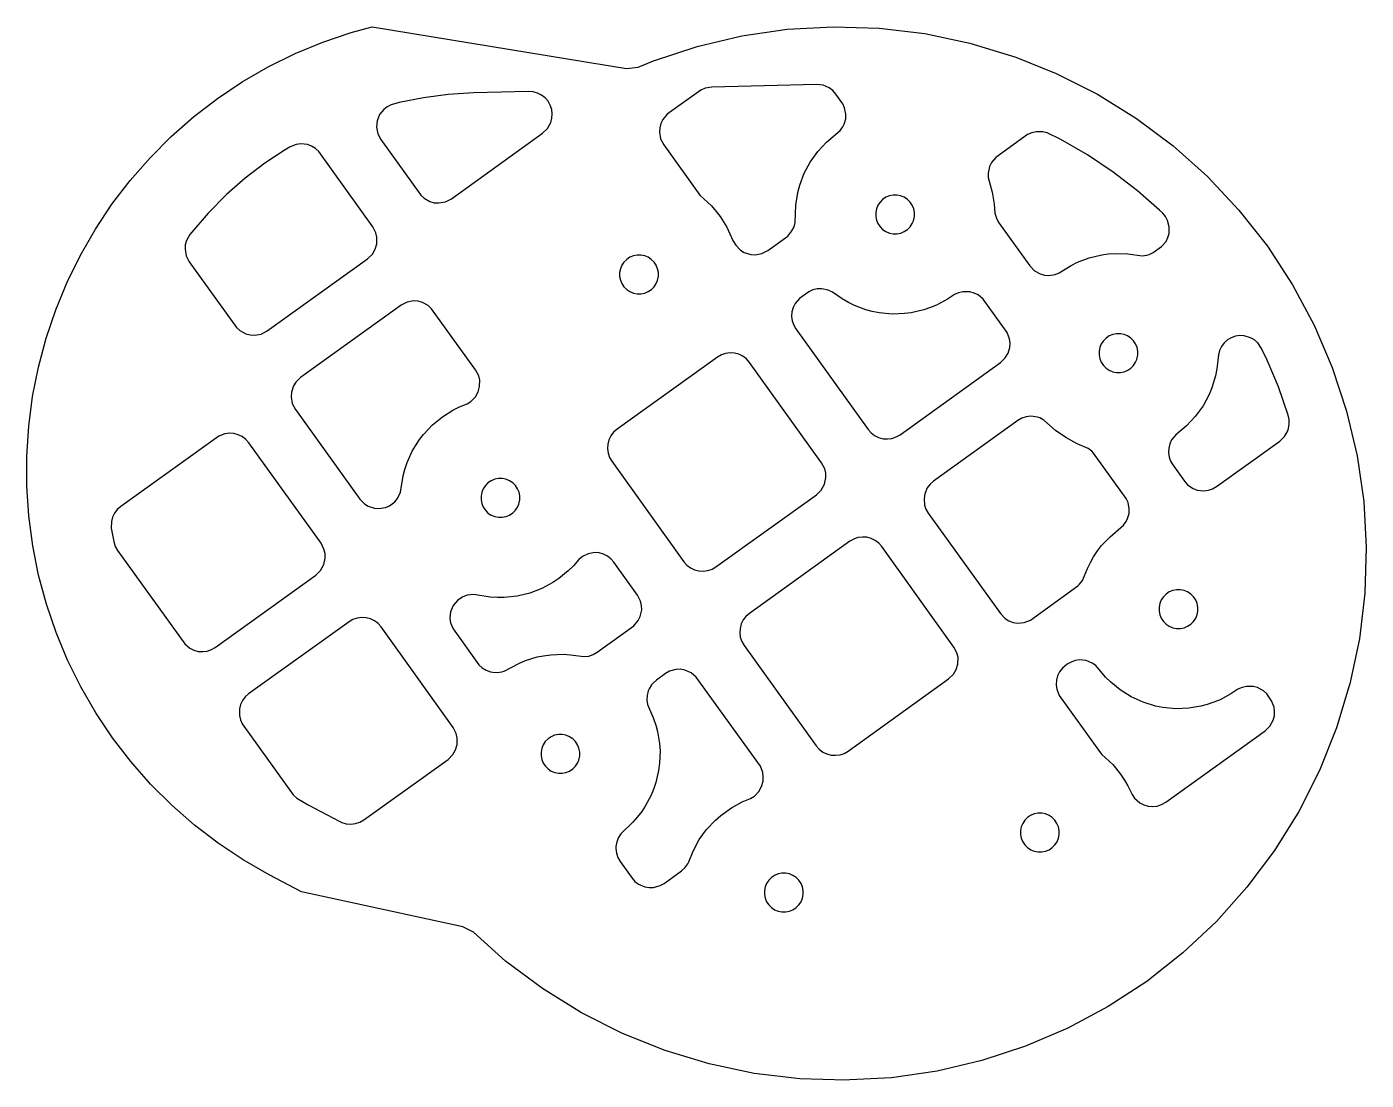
# Model space of a CAD drawing. Header units: millimetres. Extents: x 0 to 117, y 0 to 92.
import ezdxf

# ---------------------------------------------------------------- set-up
doc = ezdxf.new("R2010")
doc.units = ezdxf.units.MM
doc.layers.add('CUT', color=1, linetype='Continuous')

msp = doc.modelspace()

# ---------------------------------------------------------------- linework, layer by layer
at = {"layer": 'CUT'}
for points in [[(116.35, 38.55), (115.53, 34.62), (115.44, 34.35), (114.36, 30.78), (112.87, 27.06), (111.06, 23.47), (108.95, 20.06), (106.54, 16.85), (103.87, 13.86), (100.94, 11.11), (97.79, 8.63), (94.43, 6.44), (90.89, 4.54), (87.2, 2.96), (83.39, 1.71), (79.48, 0.79), (75.51, 0.22), (71.86, 0.02), (71.51, 0), (67.5, 0.13), (63.51, 0.6), (59.58, 1.42), (55.74, 2.59), (52.02, 4.08), (48.44, 5.89), (45.03, 8), (41.81, 10.41), (38.99, 12.94), (38.08, 13.4), (23.98, 16.45), (21.16, 17.93), (18.89, 19.24), (16.72, 20.69), (14.64, 22.28), (12.67, 24.01), (10.81, 25.86), (9.09, 27.82), (7.49, 29.9), (6.03, 32.07), (4.72, 34.34), (3.56, 36.68), (2.56, 39.1), (1.71, 41.58), (1.03, 44.11), (0.52, 46.67), (0.18, 49.27), (0, 51.88), (0, 54.5), (0.17, 57.11), (0.51, 59.7), (1.02, 62.27), (1.69, 64.8), (2.53, 67.28), (3.53, 69.7), (4.68, 72.05), (5.99, 74.32), (7.44, 76.5), (9.03, 78.57), (10.76, 80.54), (12.61, 82.4), (14.57, 84.12), (16.65, 85.72), (18.82, 87.18), (21.09, 88.49), (23.43, 89.65), (25.85, 90.65), (28.33, 91.5), (30.16, 91.99), (52.36, 88.36), (53.39, 88.47), (54.71, 89.03), (58.52, 90.28), (62.43, 91.2), (66.4, 91.77), (70.4, 91.99), (74.42, 91.86), (78.4, 91.39), (82.33, 90.56), (86.36, 89.33), (89.89, 87.91), (93.48, 86.1), (96.89, 83.99), (100.1, 81.58), (103.09, 78.91), (105.84, 75.98), (108.32, 72.83), (110.51, 69.47), (112.41, 65.93), (113.99, 62.24), (115.24, 58.43), (116.16, 54.52), (116.73, 50.55), (116.95, 46.55), (116.82, 42.53), (116.35, 38.55)], [(71.37, 83.5), (71.5, 83.96), (71.52, 84.35), (71.41, 84.91), (71.25, 85.26), (70.64, 86.12), (70.38, 86.42), (70.07, 86.65), (69.54, 86.89), (68.96, 86.96), (59.81, 86.73), (59.22, 86.63), (58.86, 86.46), (55.91, 84.35), (55.53, 83.9), (55.36, 83.55), (55.26, 83.17), (55.23, 82.78), (55.34, 82.2), (55.61, 81.68), (58.76, 77.3), (59.78, 76.34), (60.2, 75.86), (60.54, 75.41), (61.11, 74.5), (61.65, 73.33), (61.91, 72.91), (62.32, 72.49), (62.65, 72.28), (63.21, 72.1), (63.6, 72.08), (64.18, 72.18), (64.7, 72.45), (66.44, 73.71), (66.81, 74.16), (66.99, 74.51), (67.09, 74.89), (67.15, 76.41), (67.33, 77.53), (67.49, 78.15), (67.89, 79.21), (68.4, 80.16), (69.06, 81.09), (69.83, 81.92), (71.02, 82.93), (71.24, 83.24), (71.37, 83.5)], [(45.75, 83.63), (45.85, 84.01), (45.88, 84.4), (45.83, 84.78), (45.7, 85.15), (45.51, 85.49), (45.25, 85.79), (44.94, 86.03), (44.59, 86.2), (44.22, 86.31), (43.83, 86.33), (38.99, 86.22), (36.78, 86.07), (34.64, 85.79), (32.52, 85.37), (31.82, 85.18), (31.48, 85.01), (31.17, 84.78), (30.81, 84.33), (30.59, 83.79), (30.53, 83.22), (30.64, 82.65), (30.9, 82.14), (34.4, 77.29), (34.69, 77.02), (35.2, 76.74), (35.58, 76.63), (35.97, 76.61), (36.55, 76.71), (37.07, 76.98), (45.04, 82.71), (45.46, 83.12), (45.75, 83.63)], [(99.64, 73.58), (99.74, 73.95), (99.76, 74.52), (99.61, 75.08), (99.43, 75.41), (99.18, 75.71), (98.9, 75.99), (96.98, 77.67), (94.85, 79.3), (92.62, 80.8), (90.3, 82.14), (89.1, 82.72), (88.72, 82.82), (88.13, 82.83), (87.75, 82.74), (87.39, 82.58), (84.61, 80.58), (84.23, 80.13), (84.06, 79.78), (83.93, 79.21), (83.95, 78.82), (84.29, 77.55), (84.47, 76.49), (84.53, 75.71), (84.69, 75.18), (84.88, 74.87), (87.58, 71.11), (87.98, 70.69), (88.48, 70.41), (88.85, 70.31), (89.23, 70.27), (89.8, 70.36), (90.15, 70.51), (91.18, 71.15), (91.75, 71.43), (92.76, 71.81), (93.86, 72.07), (94.43, 72.15), (95.06, 72.19), (96.13, 72.16), (97.38, 72), (97.79, 72.04), (97.99, 72.1), (98.36, 72.27), (99.09, 72.79), (99.47, 73.23), (99.64, 73.58)], [(30.43, 72.57), (30.57, 73.03), (30.57, 73.62), (30.49, 74), (30.22, 74.52), (25.49, 81.09), (25.2, 81.36), (24.87, 81.56), (24.5, 81.7), (23.92, 81.77), (23.53, 81.72), (22.99, 81.5), (22.47, 81.2), (20.79, 80.07), (19.07, 78.76), (17.45, 77.33), (15.83, 75.71), (14.23, 73.85), (13.95, 73.33), (13.84, 72.96), (13.82, 72.56), (13.92, 71.99), (14.19, 71.47), (18.32, 65.74), (18.61, 65.47), (19.12, 65.19), (19.5, 65.08), (19.89, 65.06), (20.47, 65.16), (20.99, 65.43), (29.76, 71.73), (30.18, 72.14), (30.43, 72.57)], [(77.42, 75.05), (77.5, 75.43), (77.5, 75.77), (77.44, 76.09), (77.31, 76.4), (77.12, 76.68), (76.89, 76.91), (76.61, 77.1), (76.3, 77.23), (75.98, 77.29), (75.64, 77.29), (75.32, 77.23), (75.01, 77.1), (74.73, 76.91), (74.5, 76.68), (74.31, 76.4), (74.18, 76.09), (74.12, 75.76), (74.12, 75.43), (74.18, 75.1), (74.31, 74.8), (74.5, 74.52), (74.73, 74.28), (75.01, 74.1), (75.32, 73.97), (75.65, 73.91), (75.98, 73.91), (76.31, 73.97), (76.61, 74.1), (76.89, 74.29), (77.13, 74.52), (77.31, 74.8), (77.42, 75.05)], [(55.06, 69.82), (55.15, 70.2), (55.15, 70.53), (55.08, 70.86), (54.95, 71.16), (54.77, 71.44), (54.53, 71.68), (54.25, 71.86), (53.95, 71.99), (53.62, 72.05), (53.29, 72.05), (52.96, 71.99), (52.65, 71.86), (52.38, 71.67), (52.14, 71.44), (51.96, 71.16), (51.83, 70.85), (51.76, 70.53), (51.76, 70.19), (51.83, 69.87), (51.96, 69.56), (52.14, 69.28), (52.38, 69.05), (52.66, 68.86), (52.96, 68.73), (53.29, 68.67), (53.62, 68.67), (53.95, 68.74), (54.26, 68.86), (54.54, 69.05), (54.77, 69.28), (54.96, 69.56), (55.06, 69.82)], [(85.69, 63.5), (85.83, 63.97), (85.85, 64.36), (85.8, 64.75), (85.59, 65.3), (83.51, 68.19), (83.06, 68.57), (82.71, 68.74), (82.33, 68.84), (81.74, 68.85), (81.36, 68.76), (81, 68.6), (80.39, 68.2), (79.44, 67.69), (78.92, 67.47), (78.31, 67.26), (77.21, 67.01), (76.64, 66.94), (75.57, 66.9), (74.43, 67.01), (73.81, 67.13), (73.26, 67.28), (72.26, 67.66), (71.75, 67.9), (71.2, 68.22), (70.34, 68.82), (69.98, 69), (69.41, 69.12), (69.02, 69.11), (68.64, 69.02), (68.28, 68.85), (67.46, 68.27), (67.08, 67.82), (66.91, 67.47), (66.81, 67.09), (66.78, 66.7), (66.84, 66.31), (66.96, 65.94), (67.16, 65.6), (73.46, 56.83), (73.72, 56.53), (74.03, 56.3), (74.38, 56.12), (74.76, 56.02), (75.15, 56), (75.54, 56.05), (75.91, 56.17), (76.25, 56.37), (85.02, 62.67), (85.44, 63.08), (85.69, 63.5)], [(39.41, 60.1), (39.54, 60.57), (39.55, 61.14), (39.46, 61.52), (39.19, 62.03), (35.34, 67.37), (35.06, 67.64), (34.54, 67.92), (34.17, 68.02), (33.77, 68.05), (33.2, 67.94), (32.68, 67.67), (23.9, 61.37), (23.48, 60.96), (23.28, 60.63), (23.1, 60.07), (23.07, 59.68), (23.18, 59.1), (23.45, 58.58), (29.08, 50.74), (29.48, 50.33), (29.81, 50.12), (30.36, 49.94), (30.74, 49.91), (31.31, 50.01), (31.67, 50.16), (32.13, 50.51), (32.37, 50.81), (32.62, 51.34), (32.87, 52.79), (33.01, 53.34), (33.21, 53.94), (33.66, 54.92), (33.94, 55.41), (34.29, 55.94), (34.64, 56.39), (35.42, 57.22), (36.3, 57.94), (37.21, 58.51), (37.78, 58.79), (38.45, 59.07), (38.78, 59.27), (39.18, 59.68), (39.41, 60.1)], [(96.93, 62.95), (97.01, 63.33), (97.01, 63.66), (96.95, 63.99), (96.82, 64.3), (96.64, 64.57), (96.4, 64.81), (96.12, 65), (95.81, 65.12), (95.49, 65.19), (95.15, 65.19), (94.83, 65.12), (94.52, 64.99), (94.24, 64.81), (94.01, 64.57), (93.82, 64.29), (93.69, 63.99), (93.63, 63.66), (93.63, 63.33), (93.7, 63), (93.82, 62.69), (94.01, 62.42), (94.25, 62.18), (94.52, 61.99), (94.83, 61.87), (95.16, 61.8), (95.49, 61.8), (95.82, 61.87), (96.13, 62), (96.4, 62.18), (96.64, 62.42), (96.82, 62.7), (96.93, 62.95)], [(110.07, 56.64), (110.17, 56.91), (110.23, 57.3), (110.22, 57.69), (110.13, 58.07), (109.28, 60.54), (108.3, 62.89), (107.81, 63.91), (107.48, 64.39), (107.19, 64.64), (106.85, 64.84), (106.3, 65), (105.91, 65.02), (105.53, 64.96), (105.16, 64.83), (104.83, 64.64), (104.54, 64.38), (104.31, 64.07), (104.14, 63.72), (104.04, 63.35), (103.92, 62.12), (103.79, 61.5), (103.48, 60.47), (103.24, 59.88), (102.7, 58.88), (102.03, 57.96), (101.25, 57.13), (100.32, 56.35), (99.96, 55.91), (99.8, 55.56), (99.71, 55.18), (99.69, 54.8), (99.74, 54.42), (99.87, 54.06), (100.06, 53.73), (101.09, 52.3), (101.35, 52), (101.83, 51.67), (102.2, 51.53), (102.78, 51.46), (103.17, 51.52), (103.54, 51.64), (103.88, 51.84), (109.4, 55.8), (109.82, 56.21), (110.07, 56.64)], [(69.65, 52.04), (69.77, 52.62), (69.76, 53.01), (69.67, 53.39), (69.4, 53.91), (63.1, 62.68), (62.84, 62.98), (62.53, 63.22), (62.18, 63.39), (61.8, 63.49), (61.41, 63.51), (61.02, 63.46), (60.65, 63.34), (60.31, 63.14), (51.54, 56.84), (51.24, 56.58), (51, 56.27), (50.83, 55.92), (50.73, 55.54), (50.7, 55.15), (50.75, 54.76), (50.88, 54.39), (51.08, 54.05), (57.38, 45.28), (57.64, 44.98), (57.95, 44.75), (58.3, 44.57), (58.68, 44.47), (59.07, 44.45), (59.46, 44.5), (59.83, 44.62), (60.17, 44.82), (68.94, 51.12), (69.36, 51.53), (69.65, 52.04)], [(96.12, 49.04), (96.25, 49.5), (96.26, 49.89), (96.16, 50.45), (96, 50.8), (93.14, 54.77), (93, 54.92), (92.66, 55.17), (91.71, 55.58), (90.71, 56.12), (89.83, 56.74), (88.81, 57.65), (88.45, 57.84), (88.26, 57.9), (87.87, 57.97), (87.67, 57.98), (87.27, 57.93), (86.89, 57.8), (86.54, 57.6), (79.17, 52.31), (78.87, 52.05), (78.63, 51.74), (78.4, 51.2), (78.34, 50.81), (78.39, 50.23), (78.51, 49.86), (78.71, 49.52), (85.01, 40.75), (85.42, 40.33), (85.75, 40.12), (86.12, 39.98), (86.5, 39.92), (87.09, 39.97), (87.63, 40.18), (91.78, 43.16), (91.93, 43.31), (92.18, 43.64), (92.62, 44.69), (92.87, 45.2), (93.15, 45.7), (93.5, 46.23), (93.85, 46.68), (94.58, 47.46), (95.77, 48.47), (95.99, 48.78), (96.12, 49.04)], [(25.93, 45.02), (26.06, 45.6), (26.04, 45.99), (25.95, 46.37), (25.69, 46.89), (19.39, 55.66), (19.13, 55.96), (18.82, 56.2), (18.46, 56.37), (18.08, 56.47), (17.69, 56.5), (17.3, 56.45), (16.76, 56.23), (8.2, 50.09), (7.9, 49.83), (7.66, 49.52), (7.49, 49.17), (7.39, 48.79), (7.38, 48.2), (7.59, 47.03), (7.72, 46.62), (7.93, 46.25), (13.79, 38.11), (14.24, 37.73), (14.59, 37.55), (14.97, 37.45), (15.36, 37.43), (15.75, 37.48), (16.12, 37.61), (16.46, 37.8), (25.23, 44.1), (25.65, 44.51), (25.93, 45.02)], [(42.96, 50.31), (43.04, 50.69), (43.04, 51.02), (42.98, 51.35), (42.85, 51.65), (42.66, 51.93), (42.43, 52.17), (42.15, 52.35), (41.84, 52.48), (41.52, 52.54), (41.18, 52.54), (40.86, 52.48), (40.55, 52.35), (40.27, 52.16), (40.04, 51.93), (39.85, 51.65), (39.72, 51.34), (39.66, 51.01), (39.66, 50.68), (39.72, 50.35), (39.85, 50.05), (40.04, 49.77), (40.27, 49.53), (40.55, 49.35), (40.86, 49.22), (41.19, 49.16), (41.52, 49.16), (41.85, 49.22), (42.15, 49.35), (42.43, 49.54), (42.67, 49.77), (42.85, 50.05), (42.96, 50.31)], [(81.16, 35.87), (81.3, 36.34), (81.31, 36.93), (81.22, 37.31), (80.95, 37.83), (74.65, 46.6), (74.39, 46.9), (74.08, 47.13), (73.73, 47.31), (73.35, 47.41), (72.96, 47.43), (72.57, 47.38), (72.2, 47.26), (71.86, 47.06), (63.09, 40.76), (62.79, 40.5), (62.55, 40.19), (62.38, 39.84), (62.28, 39.46), (62.25, 39.07), (62.3, 38.68), (62.43, 38.31), (62.63, 37.97), (68.93, 29.2), (69.19, 28.9), (69.5, 28.66), (69.85, 28.49), (70.23, 28.39), (70.62, 28.37), (71.01, 28.42), (71.38, 28.54), (71.72, 28.74), (80.49, 35.04), (80.91, 35.45), (81.16, 35.87)], [(53.56, 40.49), (53.69, 41.07), (53.67, 41.46), (53.58, 41.84), (53.32, 42.36), (51.25, 45.23), (51, 45.52), (50.7, 45.76), (50.35, 45.93), (49.98, 46.04), (49.6, 46.07), (49.03, 45.97), (48.51, 45.72), (48.21, 45.48), (47.73, 44.93), (47.28, 44.48), (46.45, 43.8), (45.93, 43.45), (44.98, 42.94), (43.92, 42.53), (42.81, 42.27), (41.68, 42.15), (41.11, 42.15), (40.47, 42.19), (39.02, 42.42), (38.45, 42.35), (38.08, 42.22), (37.6, 41.9), (37.24, 41.45), (37.01, 40.91), (36.95, 40.34), (37.01, 39.95), (37.22, 39.42), (39.47, 36.28), (39.77, 36.01), (40.11, 35.8), (40.49, 35.67), (40.68, 35.63), (41.08, 35.61), (41.48, 35.67), (41.67, 35.73), (42.96, 36.4), (43.55, 36.65), (44.57, 36.96), (45.13, 37.07), (45.76, 37.16), (46.83, 37.19), (47.47, 37.15), (48.65, 37), (49.06, 37.04), (49.44, 37.17), (49.8, 37.37), (53.01, 39.69), (53.39, 40.14), (53.56, 40.49)], [(102.19, 40.65), (102.25, 40.97), (102.25, 41.31), (102.19, 41.63), (102.06, 41.94), (101.87, 42.22), (101.64, 42.45), (101.36, 42.64), (101.05, 42.77), (100.72, 42.83), (100.39, 42.83), (100.06, 42.77), (99.76, 42.64), (99.48, 42.45), (99.24, 42.22), (99.06, 41.94), (98.93, 41.63), (98.87, 41.3), (98.87, 40.97), (98.93, 40.64), (99.06, 40.34), (99.25, 40.06), (99.48, 39.82), (99.76, 39.64), (100.07, 39.51), (100.4, 39.45), (100.73, 39.45), (101.06, 39.51), (101.36, 39.64), (101.64, 39.83), (101.88, 40.06), (102.06, 40.34), (102.19, 40.65)], [(37.44, 28.85), (37.58, 29.32), (37.59, 29.91), (37.5, 30.29), (37.23, 30.81), (30.94, 39.58), (30.68, 39.88), (30.37, 40.12), (30.01, 40.29), (29.63, 40.39), (29.24, 40.42), (28.85, 40.36), (28.48, 40.24), (28.14, 40.04), (19.37, 33.74), (19.08, 33.48), (18.84, 33.17), (18.67, 32.82), (18.57, 32.44), (18.56, 31.85), (18.65, 31.47), (18.81, 31.12), (23.26, 24.92), (23.58, 24.64), (24.57, 24.05), (27.33, 22.6), (27.52, 22.51), (27.9, 22.4), (28.3, 22.37), (28.7, 22.42), (29.08, 22.54), (29.43, 22.74), (36.78, 28.02), (37.2, 28.43), (37.44, 28.85)], [(108.83, 31.43), (108.93, 31.81), (108.95, 32.2), (108.9, 32.59), (108.68, 33.13), (108.26, 33.73), (107.97, 34), (107.46, 34.28), (107.08, 34.38), (106.49, 34.39), (106.11, 34.3), (105.75, 34.14), (105.14, 33.74), (104.19, 33.23), (103.66, 33.01), (103.06, 32.8), (102.51, 32.66), (101.45, 32.48), (100.32, 32.44), (99.18, 32.55), (98.56, 32.67), (97.47, 33), (96.44, 33.48), (95.47, 34.08), (94.64, 34.76), (94.19, 35.21), (93.34, 36.2), (93.03, 36.42), (92.5, 36.64), (91.92, 36.7), (91.54, 36.64), (91.18, 36.52), (90.85, 36.32), (90.42, 35.97), (90.18, 35.66), (90.01, 35.31), (89.91, 34.93), (89.88, 34.54), (89.94, 34.15), (90.15, 33.6), (93.66, 28.71), (93.88, 28.44), (94.82, 27.56), (95.51, 26.73), (95.86, 26.2), (96.14, 25.71), (96.51, 24.95), (96.73, 24.62), (97.18, 24.22), (97.53, 24.04), (97.92, 23.93), (98.31, 23.9), (98.71, 23.94), (99.09, 24.07), (99.44, 24.27), (108.12, 30.51), (108.54, 30.92), (108.83, 31.43)], [(64.16, 25.64), (64.29, 26.11), (64.31, 26.49), (64.26, 26.87), (64.05, 27.41), (58.44, 35.21), (58, 35.58), (57.46, 35.82), (57.07, 35.88), (56.68, 35.87), (56.11, 35.71), (55.78, 35.51), (54.98, 34.94), (54.68, 34.67), (54.55, 34.52), (54.34, 34.17), (54.26, 33.99), (54.16, 33.6), (54.15, 33.2), (54.21, 32.8), (54.72, 31.6), (54.92, 31), (55.07, 30.45), (55.25, 29.39), (55.29, 28.76), (55.25, 27.68), (55.17, 27.05), (54.93, 26.01), (54.75, 25.47), (54.51, 24.88), (54, 23.93), (53.69, 23.46), (53.3, 22.96), (52.92, 22.53), (51.88, 21.52), (51.66, 21.19), (51.51, 20.82), (51.44, 20.42), (51.43, 20.22), (51.48, 19.82), (51.61, 19.44), (51.81, 19.1), (52.85, 17.65), (53.1, 17.35), (53.42, 17.11), (53.95, 16.88), (54.34, 16.82), (54.73, 16.83), (55.3, 16.99), (55.64, 17.19), (57.16, 18.29), (57.47, 18.56), (57.72, 18.89), (57.81, 19.08), (58.18, 20), (58.72, 21.01), (59.35, 21.88), (60.12, 22.71), (60.6, 23.13), (61.52, 23.79), (62.47, 24.3), (63.2, 24.61), (63.53, 24.81), (63.93, 25.22), (64.16, 25.64)], [(48.2, 27.95), (48.28, 28.33), (48.28, 28.66), (48.21, 28.99), (48.09, 29.3), (47.9, 29.57), (47.67, 29.81), (47.39, 29.99), (47.08, 30.12), (46.75, 30.19), (46.42, 30.19), (46.09, 30.12), (45.79, 29.99), (45.51, 29.81), (45.27, 29.57), (45.09, 29.29), (44.96, 28.99), (44.9, 28.66), (44.9, 28.33), (44.96, 28), (45.09, 27.69), (45.28, 27.41), (45.51, 27.18), (45.79, 26.99), (46.1, 26.87), (46.42, 26.8), (46.76, 26.8), (47.08, 26.87), (47.39, 27), (47.67, 27.18), (47.9, 27.42), (48.09, 27.69), (48.2, 27.95)], [(90.08, 21.14), (90.15, 21.46), (90.15, 21.8), (90.08, 22.12), (89.95, 22.43), (89.77, 22.71), (89.53, 22.94), (89.26, 23.13), (88.95, 23.26), (88.62, 23.32), (88.29, 23.32), (87.96, 23.25), (87.65, 23.13), (87.38, 22.94), (87.14, 22.71), (86.96, 22.43), (86.83, 22.12), (86.76, 21.79), (86.76, 21.46), (86.83, 21.13), (86.96, 20.83), (87.14, 20.55), (87.38, 20.31), (87.66, 20.13), (87.96, 20), (88.29, 19.94), (88.62, 19.94), (88.95, 20), (89.26, 20.13), (89.54, 20.32), (89.77, 20.55), (89.96, 20.83), (90.08, 21.14)], [(67.73, 15.9), (67.79, 16.23), (67.79, 16.56), (67.73, 16.89), (67.6, 17.19), (67.41, 17.47), (67.18, 17.71), (66.9, 17.89), (66.59, 18.02), (66.26, 18.08), (65.93, 18.08), (65.6, 18.02), (65.3, 17.89), (65.02, 17.7), (64.78, 17.47), (64.6, 17.19), (64.47, 16.88), (64.41, 16.56), (64.41, 16.22), (64.47, 15.9), (64.6, 15.59), (64.79, 15.31), (65.02, 15.08), (65.3, 14.89), (65.61, 14.76), (65.94, 14.7), (66.27, 14.7), (66.6, 14.76), (66.9, 14.89), (67.18, 15.08), (67.42, 15.31), (67.6, 15.59), (67.73, 15.9)]]:
    msp.add_lwpolyline(points, close=True, dxfattribs=at)

doc.saveas('drawing.dxf')
